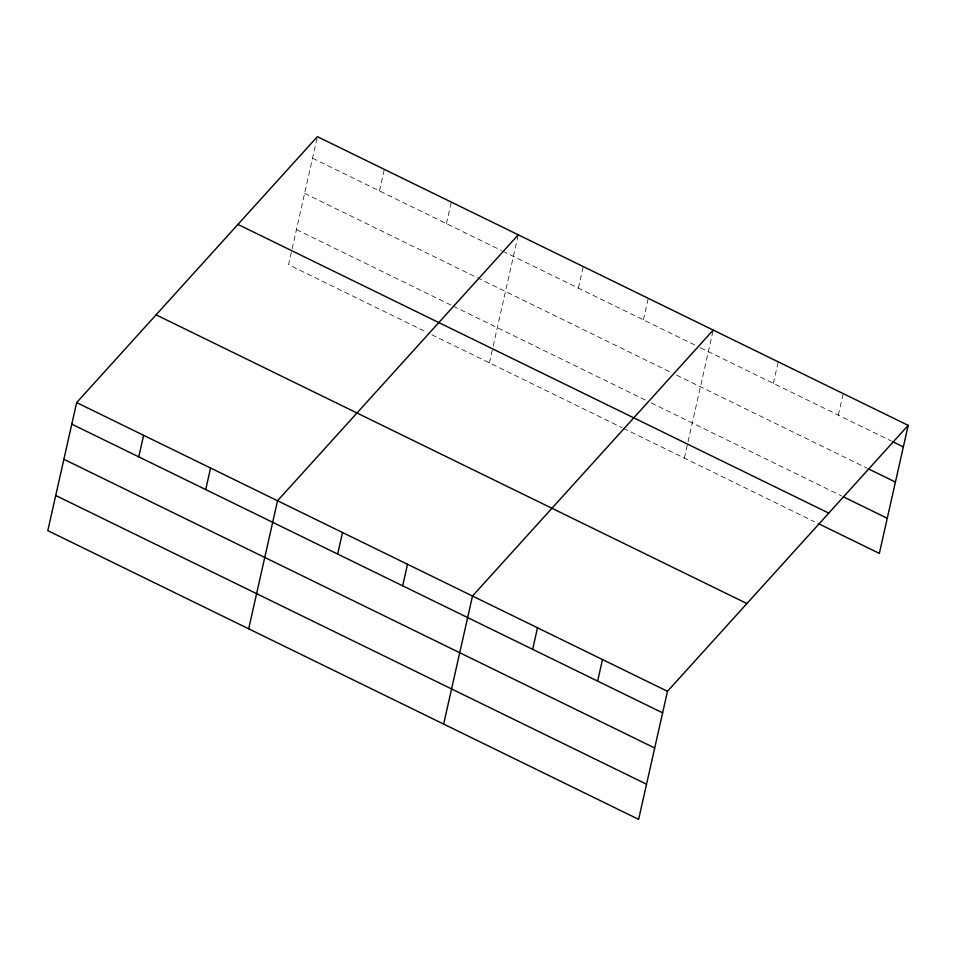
<?xml version="1.0" encoding="UTF-8"?>
<svg xmlns="http://www.w3.org/2000/svg" width="956" height="956" viewBox="0 0 956 956"><rect width="100%" height="100%" fill="white"/><g stroke="black" fill="none" stroke-linecap="round" stroke-linejoin="round"><path stroke-width="0.72" stroke-dasharray="4.78 3.58" d="M317.057 138.094L288.521 264.692L426.46 332.102M379.484 190.925L384.336 169.367M446.44 223.644L451.292 202.098M489.4 362.862L492.89 347.398M493.2 345.988L518.26 234.818M578.392 288.126L583.244 266.569M643.376 319.878L648.24 298.332M684.377 458.139L713.224 330.083M773.356 383.392L778.22 361.846M838.352 415.155L843.204 393.609M312.516 158.206L501.35 250.472M502.689 251.129L695.108 345.164M700.413 347.745L891.41 441.075M304.606 193.351L671.267 372.529M676.573 375.111L867.57 468.452M296.444 229.56L451.782 305.466M453.132 306.123L645.874 400.301M651.179 402.894L842.164 496.224M431.813 334.72L622.033 427.667M623.36 428.324L814.357 521.653"/><path stroke-width="1.43" d="M76.659 402.596L47.8 530.64L638.62 819.352L667.479 691.308L908.2 425.36L317.38 136.648L76.659 402.596L667.479 691.308M138.763 456.86L143.615 435.315M205.719 489.58L210.571 468.034M248.68 628.797L277.539 500.753L518.26 234.818M337.671 554.062L342.523 532.516M402.655 585.825L407.519 564.267M443.656 724.074L472.503 596.03L713.224 330.083M532.647 649.339L537.499 627.781M597.631 681.09L602.495 659.544M908.2 425.36L879.341 553.405L818.336 523.589M892.737 441.732L903.348 446.918M868.896 469.097L895.425 482.051M843.491 496.881L887.264 518.26M237.936 224.409L828.768 513.121M156.091 314.835L746.923 603.547M71.796 424.141L662.628 712.853M63.885 459.286L654.705 747.998M55.723 495.495L646.543 784.207"/></g></svg>
